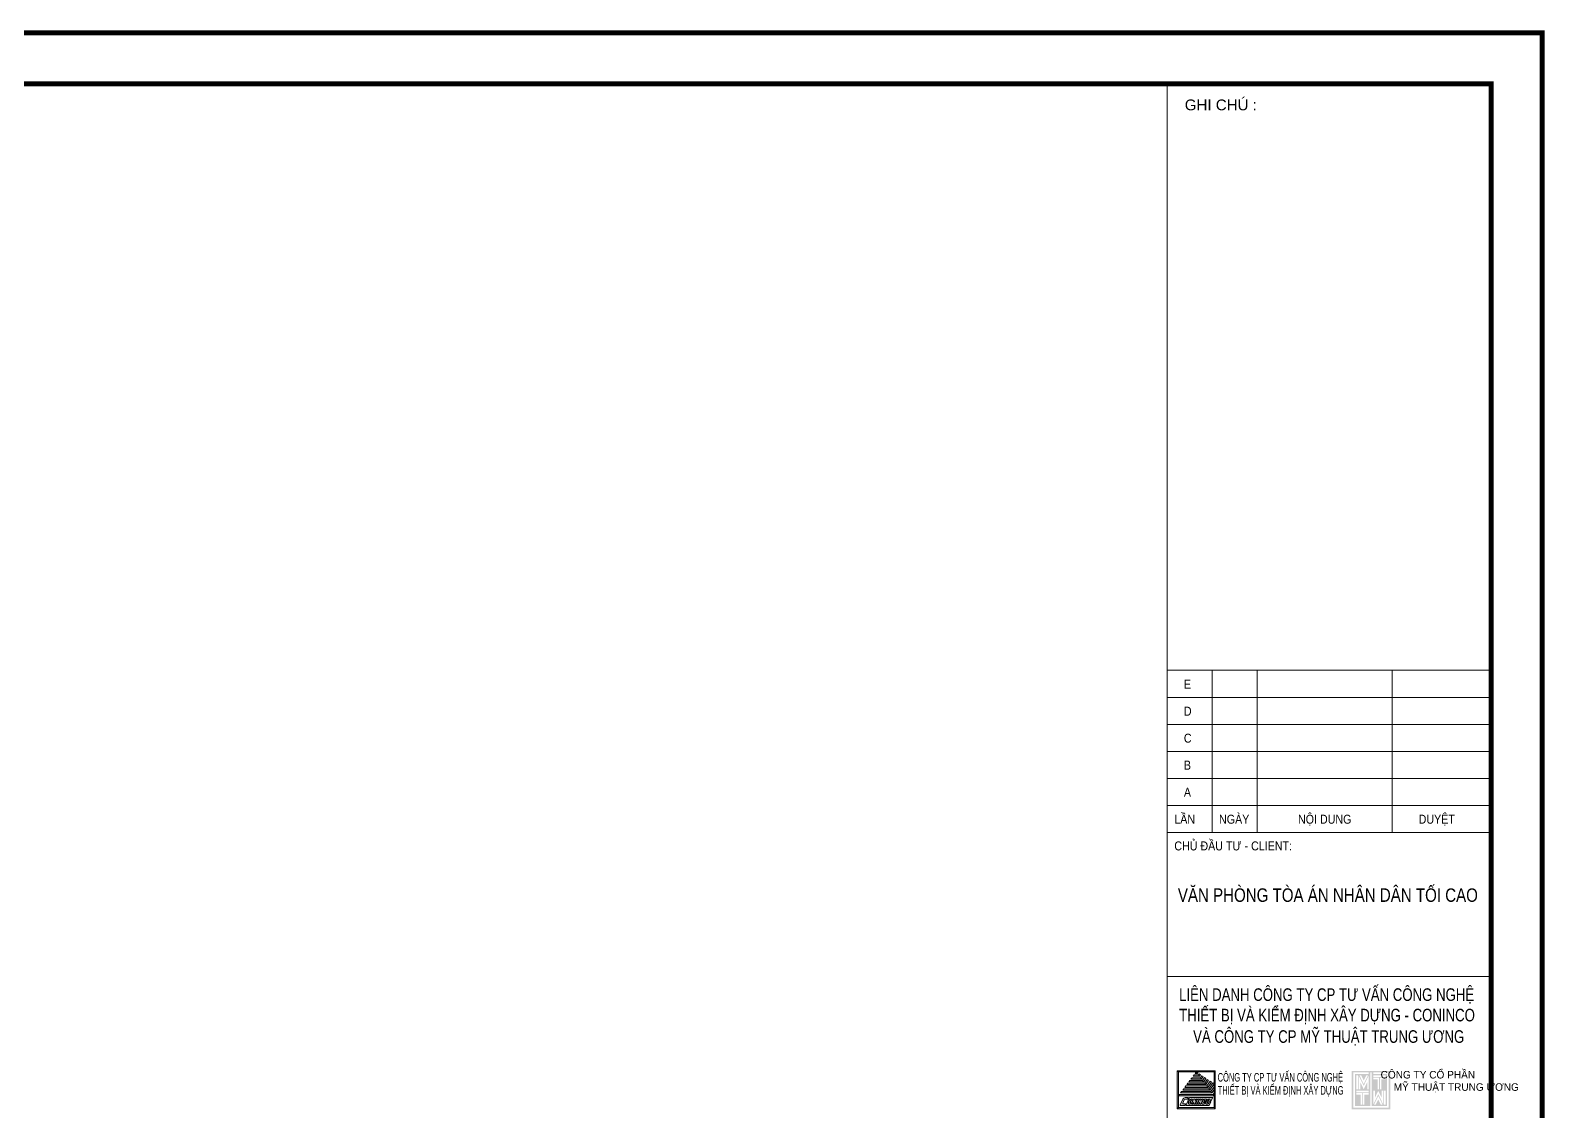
# Model space of a CAD drawing. Header units: millimetres. Extents: x -470 to 125, y -325 to 641.
# Drawn here: x -172.1 to 125.4, y 428.7 to 641 of the extents above; entities that cross this region are included whole.
import ezdxf
from ezdxf.enums import TextEntityAlignment as Align

# ---------------------------------------------------------------- set-up
doc = ezdxf.new("R2010")
doc.units = ezdxf.units.MM
doc.header["$MEASUREMENT"] = 0
doc.layers.add('N2-TEXT02', color=2, linetype='Continuous', lineweight=20)
doc.styles.add('A1-arial', font='arial_1.ttf')
doc.styles.add('Arial', font='arial_1.ttf')
doc.styles.add('style8', font='VHHELS.SHX')

# ---------------------------------------------------------------- blocks, each defined once
blk = doc.blocks.new('A$C4EFA0292')
h = blk.add_hatch(color=0)
h.paths.add_polyline_path([(-0.3, 4.29), (0.3, 4.29), (0, 4.69)])
h.paths.add_polyline_path([(0.39, 4.43), (0, 4.69), (0.3, 4.29)])
h.paths.add_polyline_path([(4.69, 4.69), (5, 5), (-5, 5), (-4.69, 4.69)])
h.paths.add_polyline_path([(4.69, -4.69), (5, -5), (5, 5), (4.69, 4.69)])
h.paths.add_polyline_path([(-4.69, 4.69), (-5, 5), (-5, -5), (-4.69, -4.69)])
h.paths.add_polyline_path([(5, -5), (4.69, -4.69), (-4.69, -4.69), (-5, -5)])
h.paths.add_polyline_path([(0.34, -3.76), (0.59, -3.2), (0.43, -3.2), (0.17, -3.76), (-0.17, -3.76), (0.08, -3.2), (-0.09, -3.2), (-0.34, -3.76), (-0.65, -3.76), (-0.65, -3.2), (-0.9, -3.76), (-1.21, -3.76), (-0.96, -3.2), (-1.13, -3.2), (-1.27, -3.5, -0.293611), (-1.67, -3.76), (-1.87, -3.76, -0.546059), (-2.07, -3.45), (-1.96, -3.2), (-2.3, -3.2), (-2.75, -4.18), (3.36, -4.18), (3.81, -3.2), (3.46, -3.2), (3.33, -3.5, -0.293611), (2.93, -3.76), (2.72, -3.76, -0.546059), (2.52, -3.45), (2.64, -3.2), (1.98, -3.2), (1.87, -3.43, 0.750604), (1.91, -3.47, 0.385557), (2.02, -3.42), (2.06, -3.33), (2.4, -3.33), (2.29, -3.57, -0.293611), (2.01, -3.76), (1.63, -3.76, -0.546059), (1.48, -3.53), (1.64, -3.2), (1.46, -3.2), (1.21, -3.76), (0.9, -3.76), (0.9, -3.2), (0.65, -3.76)])
h.paths.add_polyline_path([(-1.79, -2.07), (-2.23, -3.04), (-1.89, -3.04), (-1.75, -2.75, -0.293611), (-1.35, -2.49), (-1.15, -2.49, -0.546059), (-0.95, -2.8), (-1.06, -3.04), (-0.89, -3.04), (-0.64, -2.49), (-0.33, -2.49), (-0.33, -3.04), (-0.07, -2.49), (0.24, -2.49), (-0.02, -3.04), (0.16, -3.04), (0.4, -2.5), (0.75, -2.5), (0.5, -3.04), (0.66, -3.04), (0.92, -2.49), (1.23, -2.49), (1.23, -3.04), (1.48, -2.49), (1.79, -2.49), (1.54, -3.04), (1.71, -3.04), (1.88, -2.67, -0.293611), (2.16, -2.49), (2.55, -2.49, -0.546059), (2.69, -2.71), (2.6, -2.91), (2.25, -2.91), (2.3, -2.81, 0.750604), (2.26, -2.78, 0.385557), (2.15, -2.82), (2.05, -3.04), (2.71, -3.04), (2.84, -2.75, -0.293611), (3.24, -2.49), (3.45, -2.49, -0.546059), (3.65, -2.8), (3.54, -3.04), (3.88, -3.04), (4.32, -2.07)])
h.paths.add_polyline_path([(-2.28, -2.51), (-2.08, -2.07), (-2.96, -2.07, 0.293611), (-3.52, -2.43), (-4.23, -3.98, 0.546059), (-4.1, -4.18), (-3.04, -4.18), (-2.84, -3.74), (-3.4, -3.74, -0.546059), (-3.54, -3.52), (-3.16, -2.69, -0.293611), (-2.87, -2.51)])
h.paths.add_polyline_path([(-1.44, -2.82), (-1.54, -3.04), (-1.4, -3.04), (-1.3, -2.81, 0.750604), (-1.34, -2.78, 0.385557)])
h.paths.add_polyline_path([(-1.48, -3.2), (-1.62, -3.2), (-1.72, -3.43, 0.750604), (-1.68, -3.47, 0.385557), (-1.58, -3.42)], flags=17)
h.paths.add_polyline_path([(3.3, -2.81, 0.750604), (3.26, -2.78, 0.385557), (3.15, -2.82), (3.05, -3.04), (3.19, -3.04)], flags=17)
h.paths.add_polyline_path([(3.12, -3.2), (2.98, -3.2), (2.87, -3.43, 0.750604), (2.91, -3.47, 0.385557), (3.02, -3.42)], flags=17)
h.paths.add_polyline_path([(4.69, -1.56), (4.41, -1.2), (-4.41, -1.2), (-4.69, -1.56)])
h.paths.add_polyline_path([(4.69, -0.79), (4.41, -1.2), (4.69, -1.56)])
h.paths.add_polyline_path([(4.69, -0.01), (4.69, 0.77), (3.86, -0.47), (4.14, -0.83)])
h.paths.add_polyline_path([(-3.86, -0.47), (-4.14, -0.83), (4.14, -0.83), (3.86, -0.47)])
h.paths.add_polyline_path([(3.59, -0.1), (3.32, 0.27), (-3.32, 0.27), (-3.59, -0.1)])
h.paths.add_polyline_path([(3.59, -0.1), (4.69, 1.55), (4.69, 1.56), (4.34, 1.8), (3.32, 0.27)])
h.paths.add_polyline_path([(3.98, 2.04), (3.62, 2.27), (2.77, 1), (3.04, 0.63)])
h.paths.add_polyline_path([(3.04, 0.63), (2.77, 1), (-2.77, 1), (-3.04, 0.63)])
h.paths.add_polyline_path([(2.49, 1.36), (2.22, 1.73), (-2.22, 1.73), (-2.49, 1.36)])
h.paths.add_polyline_path([(2.49, 1.36), (3.26, 2.51), (2.9, 2.75), (2.22, 1.73)])
h.paths.add_polyline_path([(1.95, 2.09), (2.54, 2.99), (2.19, 3.23), (1.67, 2.46)])
h.paths.add_polyline_path([(-1.67, 2.46), (-1.95, 2.09), (1.95, 2.09), (1.67, 2.46)])
h.paths.add_polyline_path([(1.83, 3.47), (1.47, 3.71), (1.12, 3.19), (1.4, 2.82)])
h.paths.add_polyline_path([(1.4, 2.82), (1.12, 3.19), (-1.12, 3.19), (-1.4, 2.82)])
h.paths.add_polyline_path([(0.85, 3.56), (1.11, 3.95), (0.75, 4.19), (0.57, 3.92)])
h.paths.add_polyline_path([(0.85, 3.56), (0.57, 3.92), (-0.57, 3.92), (-0.85, 3.56)])
at = {"color": 0}
for points in [[(5, 5), (-5, 5), (-4.69, 4.69), (4.69, 4.69), (5, 5)], [(-4.69, 4.69), (-5, 5), (-5, -5), (-4.69, -4.69), (-4.69, 4.69)], [(0, 4.69), (-0.3, 4.29), (0.3, 4.29), (0, 4.69)], [(0.39, 4.43), (0, 4.69), (0.3, 4.29), (0.39, 4.43)], [(1.11, 3.95), (0.75, 4.19), (0.57, 3.92), (0.85, 3.56), (1.11, 3.95)], [(5, 5), (4.69, 4.69), (4.69, -4.69), (5, -5), (5, 5)], [(3.32, 0.27), (-3.32, 0.27), (-3.59, -0.1), (3.59, -0.1), (3.32, 0.27)], [(2.77, 1), (-2.77, 1), (-3.04, 0.63), (3.04, 0.63), (2.77, 1)], [(2.22, 1.73), (-2.22, 1.73), (-2.49, 1.36), (2.49, 1.36), (2.22, 1.73)], [(1.67, 2.46), (-1.67, 2.46), (-1.95, 2.09), (1.95, 2.09), (1.67, 2.46)], [(1.12, 3.19), (-1.12, 3.19), (-1.4, 2.82), (1.4, 2.82), (1.12, 3.19)], [(0.57, 3.92), (-0.57, 3.92), (-0.85, 3.56), (0.85, 3.56), (0.57, 3.92)], [(1.83, 3.47), (1.47, 3.71), (1.12, 3.19), (1.4, 2.82), (1.83, 3.47)], [(2.54, 2.99), (2.19, 3.23), (1.67, 2.46), (1.95, 2.09), (2.54, 2.99)], [(3.26, 2.51), (2.9, 2.75), (2.22, 1.73), (2.49, 1.36), (3.26, 2.51)], [(3.98, 2.04), (3.62, 2.27), (2.77, 1), (3.04, 0.63), (3.98, 2.04)], [(4.69, 1.55), (4.69, 1.56), (4.34, 1.8), (3.32, 0.27), (3.59, -0.1), (4.69, 1.55)], [(4.69, -0.01), (4.69, 0.77), (3.86, -0.47), (4.14, -0.83), (4.69, -0.01)], [(4.41, -1.2), (-4.41, -1.2), (-4.69, -1.56), (4.69, -1.56), (4.41, -1.2)], [(3.86, -0.47), (-3.86, -0.47), (-4.14, -0.83), (4.14, -0.83), (3.86, -0.47)], [(4.69, -0.79), (4.41, -1.2), (4.69, -1.56), (4.69, -0.79)], [(4.69, -4.69), (-4.69, -4.69), (-5, -5), (5, -5), (4.69, -4.69)]]:
    blk.add_lwpolyline(points, close=True, dxfattribs=at)
for points in [[(-2.08, -2.07), (-2.96, -2.07, 0.293611), (-3.52, -2.43), (-4.23, -3.98, 0.546059), (-4.1, -4.18), (-3.04, -4.18), (-2.84, -3.74), (-3.4, -3.74, -0.546059), (-3.54, -3.52), (-3.16, -2.69, -0.293611), (-2.87, -2.51), (-2.28, -2.51), (-2.08, -2.07)], [(1.9, -3.47, -0.546059), (1.87, -3.43), (1.98, -3.2), (2.64, -3.2), (2.52, -3.45, 0.546059), (2.72, -3.76), (2.93, -3.76, 0.293611), (3.33, -3.5), (3.46, -3.2), (3.81, -3.2), (3.36, -4.18), (-2.75, -4.18), (-2.3, -3.2), (-1.96, -3.2), (-2.07, -3.45, 0.546059), (-1.87, -3.76), (-1.67, -3.76, 0.293611), (-1.27, -3.5), (-1.13, -3.2), (-0.96, -3.2), (-1.21, -3.76), (-0.9, -3.76), (-0.65, -3.2), (-0.65, -3.76), (-0.34, -3.76), (-0.09, -3.2), (0.08, -3.2), (-0.17, -3.76), (0.17, -3.76), (0.43, -3.2), (0.59, -3.2), (0.34, -3.76), (0.65, -3.76), (0.9, -3.2), (0.9, -3.76), (1.21, -3.76), (1.46, -3.2), (1.64, -3.2), (1.48, -3.53, 0.546059), (1.63, -3.76), (2.01, -3.76, 0.293611), (2.29, -3.57), (2.4, -3.33), (2.06, -3.33), (2.02, -3.42, -0.293611), (1.94, -3.47), (1.9, -3.47, -0.546059)], [(4.32, -2.07), (-1.79, -2.07), (-2.23, -3.04), (-1.89, -3.04), (-1.75, -2.75, -0.293611), (-1.35, -2.49), (-1.15, -2.49, -0.546059), (-0.95, -2.8), (-1.06, -3.04), (-0.89, -3.04), (-0.64, -2.49), (-0.33, -2.49), (-0.33, -3.04), (-0.07, -2.49), (0.24, -2.49), (-0.02, -3.04), (0.16, -3.04), (0.4, -2.5), (0.75, -2.5), (0.5, -3.04), (0.66, -3.04), (0.92, -2.49), (1.23, -2.49), (1.23, -3.04), (1.48, -2.49), (1.79, -2.49), (1.54, -3.04), (1.71, -3.04), (1.88, -2.67, -0.293611), (2.16, -2.49), (2.55, -2.49, -0.546059), (2.69, -2.71), (2.6, -2.91), (2.25, -2.91), (2.3, -2.81, 0.546059), (2.27, -2.77), (2.23, -2.77, 0.293611), (2.15, -2.82), (2.05, -3.04), (2.71, -3.04), (2.84, -2.75, -0.293611), (3.24, -2.49), (3.45, -2.49, -0.546059), (3.65, -2.8), (3.54, -3.04), (3.88, -3.04), (4.32, -2.07)], [(-1.48, -3.2), (-1.62, -3.2), (-1.72, -3.43, 0.546055), (-1.7, -3.47, 0.000001), (-1.7, -3.47, 0.000002), (-1.7, -3.47), (-1.7, -3.47), (-1.65, -3.47, 0.293611), (-1.58, -3.42), (-1.48, -3.2)], [(-1.32, -2.77, -0.546059), (-1.3, -2.81), (-1.4, -3.04), (-1.54, -3.04), (-1.44, -2.82, -0.293611), (-1.37, -2.77), (-1.32, -2.77, -0.546059)], [(2.9, -3.47, -0.546059), (2.87, -3.43), (2.98, -3.2), (3.12, -3.2), (3.02, -3.42, -0.293611), (2.94, -3.47), (2.9, -3.47, -0.546059)], [(3.27, -2.77, -0.546059), (3.3, -2.81), (3.19, -3.04), (3.05, -3.04), (3.15, -2.82, -0.293611), (3.23, -2.77), (3.27, -2.77, -0.546059)]]:
    blk.add_lwpolyline(points, format="xyb", close=True, dxfattribs=at)

msp = doc.modelspace()

# ---------------------------------------------------------------- hatches: boundary and pattern name
at = {"layer": 'N2-TEXT02'}
h = msp.add_hatch(color=256, dxfattribs=at)
h.paths.add_polyline_path([(95.07, 436.72), (87.53, 436.72), (87.53, 429.18), (95.07, 429.18)])
h.paths.add_polyline_path([(93.34, 433.1), (93.04, 433.1), (93.04, 435.37), (94.17, 435.37), (94.17, 435.06), (93.34, 435.06)], flags=16)
h.paths.add_polyline_path([(94.47, 436.12), (91.75, 436.12), (91.75, 436.42), (94.77, 436.42), (94.77, 429.48), (87.83, 429.48), (87.83, 436.42), (90.85, 436.42), (90.85, 436.12), (88.14, 436.12), (88.14, 429.79), (91.15, 429.79), (91.15, 436.42), (91.45, 436.42), (91.45, 429.79), (94.47, 429.79)], flags=16)
h.paths.add_polyline_path([(92.89, 433.1), (92.58, 433.1), (92.58, 435.06), (91.75, 435.06), (91.75, 435.37), (92.89, 435.37)], flags=16)
h.paths.add_polyline_path([(91.75, 435.52), (91.75, 435.82), (94.17, 435.82), (94.17, 435.52)], flags=16)
h.paths.add_polyline_path([(93.87, 432.8), (94.17, 432.8), (94.17, 430.09), (93.87, 430.09)], flags=16)
h.paths.add_polyline_path([(93.71, 432.8), (93.71, 430.13), (92.73, 432.12), (91.75, 430.13), (91.75, 432.8), (92.06, 432.8), (92.06, 431.42), (92.73, 432.8), (93.41, 431.42), (93.41, 432.8)], flags=16)
h.paths.add_polyline_path([(92.73, 431.78), (93.57, 430.09), (93.23, 430.09), (92.73, 431.1), (92.24, 430.09), (91.9, 430.09)], flags=16)
h.paths.add_polyline_path([(90.85, 433.1), (90.55, 433.1), (90.55, 434.48), (89.87, 433.1), (89.19, 434.48), (89.19, 433.1), (88.89, 433.1), (88.89, 435.78), (89.87, 433.79), (90.85, 435.78)], flags=16)
h.paths.add_polyline_path([(90.85, 432.8), (90.85, 432.5), (88.44, 432.5), (88.44, 432.8)], flags=16)
h.paths.add_polyline_path([(89.87, 434.13), (89.04, 435.82), (89.37, 435.82), (89.87, 434.81), (90.37, 435.82), (90.7, 435.82)], flags=16)
h.paths.add_polyline_path([(90.85, 432.35), (90.85, 432.05), (90.02, 432.05), (90.02, 430.09), (89.72, 430.09), (89.72, 432.35)], flags=16)
h.paths.add_polyline_path([(89.57, 432.35), (89.57, 430.09), (89.27, 430.09), (89.27, 432.05), (88.44, 432.05), (88.44, 432.35)], flags=16)
h.paths.add_polyline_path([(88.74, 433.1), (88.44, 433.1), (88.44, 435.82), (88.74, 435.82)], flags=16)

# ---------------------------------------------------------------- linework, layer by layer
for p, q in [((51.29, 630.53), (51.29, 230.53)), ((51.29, 515.36), (114.93, 515.36)), ((60.13, 515.36), (60.13, 483.54)), ((68.97, 515.36), (68.97, 483.54)), ((95.48, 515.36), (95.48, 483.54)), ((51.29, 510.05), (114.93, 510.05)), ((51.29, 504.75), (114.93, 504.75)), ((51.29, 499.45), (114.93, 499.45)), ((51.29, 494.15), (114.93, 494.15)), ((51.29, 488.84), (114.93, 488.84)), ((51.29, 483.54), (114.93, 483.54)), ((51.29, 455.26), (114.93, 455.26))]:
    msp.add_line(p, q, dxfattribs=at)
at = {"layer": 'N2-TEXT02', "const_width": 1}
for points in [[(-469.07, 220.53), (124.93, 220.53), (124.93, 640.53), (-469.07, 640.53)], [(-444.07, 230.53), (-444.07, 630.53), (114.93, 630.53), (114.93, 230.53)]]:
    msp.add_lwpolyline(points, close=True, dxfattribs=at)

# ---------------------------------------------------------------- block references
at = {"layer": 'N2-TEXT02', "xscale": 0.7448494769090576, "yscale": 0.7448494769090576, "zscale": 0.7448494769090576}
msp.add_blockref('A$C4EFA0292', (56.98, 433), dxfattribs=at)

# ---------------------------------------------------------------- texts
at = {"layer": 'N2-TEXT02', "style": 'Arial'}
for s, height, width, p in [('E', 1.77, 0.85, (54.54, 511.76)), ('D', 1.77, 0.85, (54.54, 506.45)), ('C', 1.77, 0.85, (54.54, 501.15)), ('B', 1.77, 0.85, (54.54, 495.85)), ('A', 1.77, 0.85, (54.54, 490.55)), ('LẦN', 1.768, 0.85, (52.66, 485.24)), ('NGÀY', 1.768, 0.85, (61.45, 485.24)), ('NỘI DUNG', 1.768, 0.85, (76.96, 485.24)), ('DUYỆT', 1.768, 0.85, (100.66, 485.24)), ('CHỦ ĐẦU TƯ - CLIENT:', 1.7677, 0.85, (52.66, 480)), ('LIÊN DANH CÔNG TY CP TƯ VẤN CÔNG NGHỆ', 2.4747, 0.75, (53.61, 450.45)), ('THIẾT BỊ VÀ KIỂM ĐỊNH XÂY DỰNG - CONINCO', 2.4747, 0.75, (53.61, 446.43)), ('VÀ CÔNG TY CP MỸ THUẬT TRUNG ƯƠNG', 2.4747, 0.75, (56.36, 442.22)), ('CÔNG TY CP TƯ VẤN CÔNG NGHỆ', 1.6873, 0.6, (61.18, 434.61)), ('THIẾT BỊ VÀ KIỂM ĐỊNH XÂY DỰNG', 1.6873, 0.6, (61.18, 432.05))]:
    msp.add_text(s, height=height, dxfattribs=dict(at, width=width)).set_placement(p)
at = {"layer": 'N2-TEXT02', "style": 'Arial', "width": 0.8}
msp.add_text('VĂN PHÒNG TÒA ÁN NHÂN DÂN TỐI CAO', height=2.6515, dxfattribs=at).set_placement((82.83, 469.9), align=Align.CENTER)
at = {"layer": 'N2-TEXT02', "style": 'style8'}
msp.add_text('C«ng ty cæ phÇn', height=1.4786, dxfattribs=at).set_placement((102.47, 435.22), align=Align.CENTER)
msp.add_text('mü thuËt trung \xad¬ng', height=1.4786, dxfattribs=at).set_placement((95.76, 432.8))
at = {"layer": 'N2-TEXT02', "insert": (54.72, 627.44), "char_height": 2.121, "width": 58.2665, "attachment_point": 1, "style": 'A1-arial'}
msp.add_mtext('GHI CHÚ :', dxfattribs=at)

doc.saveas('drawing.dxf')
